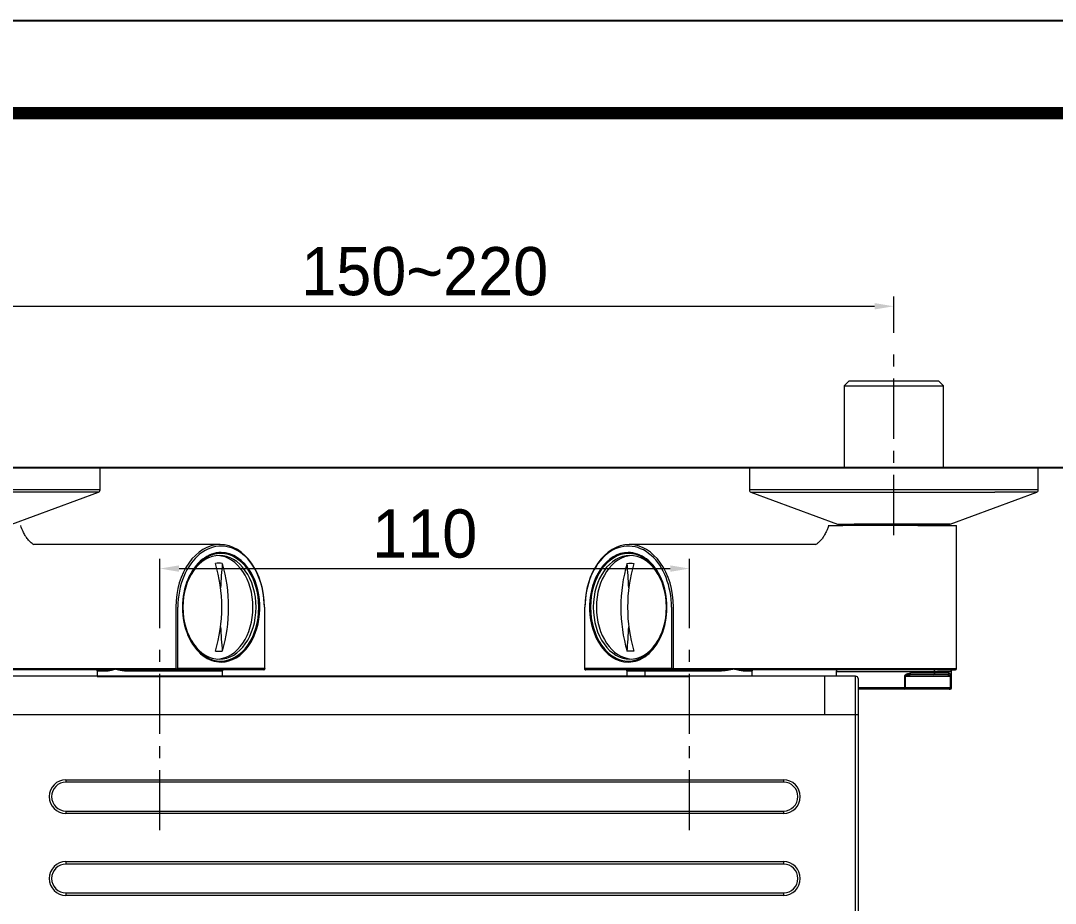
# Model space of a CAD drawing. Extents: x 1151 to 2280, y 0 to 827.
# Drawn here: x 1361.1 to 1576, y 643.6 to 826.8 of the extents above; entities that cross this region are included whole.
import ezdxf

# ---------------------------------------------------------------- set-up
doc = ezdxf.new("R2010")
doc.units = 0
doc.header["$LTSCALE"] = 10
doc.header["$MEASUREMENT"] = 0
doc.header["$PDMODE"] = 3
doc.header["$PDSIZE"] = -10
doc.linetypes.add('CENTER', pattern=[2, 1.25, -0.25, 0.25, -0.25])
doc.layers.get('0').update_dxf_attribs({"linetype": 'CONTINUOUS'})
doc.layers.get('DEFPOINTS').update_dxf_attribs({"linetype": 'CONTINUOUS'})
doc.layers.add('1', color=7, linetype='CONTINUOUS')
doc.layers.add('DEF_LAYER_ASSEM_MEMBER', color=7, linetype='CONTINUOUS')
doc.styles.add('Daelim Dimension', font='H2GTRE.TTF')
doc.dimstyles.new('DEFAULT', dxfattribs={"dimscale": 2, "dimtxt": 2, "dimasz": 2, "dimexe": 0, "dimexo": 2, "dimgap": 1, "dimtad": 1, "dimdec": 1, "dimzin": 9, "dimdsep": 46, "dimtxsty": 'Daelim Dimension', "dimcen": 0.5, "dimclrd": 252, "dimclre": 252, "dimclrt": 3, "dimadec": 1, "dimazin": 0, "dimtfac": 1, "dimtdec": 1, "dimtix": 1, "dimtmove": 0, "dimatfit": 3, "dimfxl": 1, "dimtolj": 1, "dimtzin": 1, "dimlwd": 9, "dimlwe": 9, "dimarcsym": 0})

# ---------------------------------------------------------------- blocks, each defined once
blk = doc.blocks.new('*D4')
at = {"color": 5, "lineweight": 9, "ltscale": 0.5, "transparency": 16777216}
for p, q in [((1390.03, 700.73), (1390.03, 715.07)), ((1500.03, 700.73), (1500.03, 715.07)), ((1394.03, 713.07), (1496.03, 713.07))]:
    blk.add_line(p, q, dxfattribs=at)
at = {"color": 5, "ltscale": 0.5, "transparency": 16777216}
for points in [[(1394.03, 713.73), (1394.03, 712.4), (1390.03, 713.07)], [(1496.03, 713.73), (1496.03, 712.4), (1500.03, 713.07)]]:
    blk.add_solid(points, dxfattribs=at)
at = {"layer": 'DEFPOINTS', "color": 0, "ltscale": 0.5, "transparency": 16777216}
for p in [(1500.03, 713.07), (1390.03, 696.73), (1500.03, 696.73)]:
    blk.add_point(p, dxfattribs=at)
at = {"color": 7, "ltscale": 0.5, "transparency": 16777216, "insert": (1445.03, 720.28), "char_height": 10, "attachment_point": 5, "style": 'Daelim Dimension'}
blk.add_mtext('\\A1;110', dxfattribs=at)
blk = doc.blocks.new('*D5')
at = {"color": 5, "lineweight": 9, "ltscale": 0.5, "transparency": 16777216}
for p, q in [((1347.6, 762.03), (1347.6, 769.52)), ((1542.45, 762.03), (1542.45, 769.52)), ((1351.6, 767.52), (1538.45, 767.52))]:
    blk.add_line(p, q, dxfattribs=at)
at = {"color": 5, "ltscale": 0.5, "transparency": 16777216}
for points in [[(1351.6, 768.18), (1351.6, 766.85), (1347.6, 767.52)], [(1538.45, 768.18), (1538.45, 766.85), (1542.45, 767.52)]]:
    blk.add_solid(points, dxfattribs=at)
at = {"layer": 'DEFPOINTS', "color": 0, "ltscale": 0.5, "transparency": 16777216}
for p in [(1542.45, 767.52), (1347.6, 758.03), (1542.45, 758.03)]:
    blk.add_point(p, dxfattribs=at)
at = {"color": 7, "ltscale": 0.5, "transparency": 16777216, "insert": (1445.03, 774.74), "char_height": 10, "attachment_point": 5, "style": 'Daelim Dimension'}
blk.add_mtext('\\A1;150~220', dxfattribs=at)
blk = doc.blocks.new('*D17')
at = {"color": 5, "lineweight": 9, "ltscale": 0.5, "transparency": 16777216}
for p, q in [((1313.6, 734.03), (1264.92, 734.03)), ((1266.92, 521), (1266.92, 730.03)), ((1441.03, 517), (1264.92, 517))]:
    blk.add_line(p, q, dxfattribs=at)
at = {"color": 5, "ltscale": 0.5, "transparency": 16777216}
for points in [[(1266.26, 730.03), (1267.59, 730.03), (1266.92, 734.03)], [(1266.26, 521), (1267.59, 521), (1266.92, 517)]]:
    blk.add_solid(points, dxfattribs=at)
at = {"layer": 'DEFPOINTS', "color": 0, "ltscale": 0.5, "transparency": 16777216}
for p in [(1266.92, 734.03), (1317.6, 734.03), (1445.03, 517)]:
    blk.add_point(p, dxfattribs=at)
at = {"color": 7, "ltscale": 0.5, "transparency": 16777216, "insert": (1259.81, 625.51), "char_height": 10, "attachment_point": 5, "rotation": 90, "style": 'Daelim Dimension'}
blk.add_mtext('\\A1;217', dxfattribs=at)

msp = doc.modelspace()

# ---------------------------------------------------------------- linework, layer by layer
at = {"ltscale": 0.5}
for p, q in [((1257.48, 734.03), (1980.89, 734.03)), ((1377.03, 690.73), (1403.03, 690.73)), ((1390.03, 690.73), (1500.03, 690.73))]:
    msp.add_line(p, q, dxfattribs=at)
msp.add_lwpolyline([(1151.14, 0), (2279.54, 0), (2279.54, 826.8), (1151.14, 826.8)], close=True, dxfattribs=at)
at = {"color": 5, "linetype": 'ByBlock', "lineweight": 200, "const_width": 2.6}
msp.add_lwpolyline([(1169.29, 35.4), (2261.29, 35.4), (2261.29, 807.6), (1169.29, 807.6)], close=True, dxfattribs=at)
at = {"layer": '1', "color": 7, "linetype": 'Continuous', "lineweight": 18}
for p, q in [((1533.15, 752.03), (1532.15, 751.03)), ((1532.15, 751.03), (1532.15, 734.03)), ((1532.15, 751.03), (1552.75, 751.03)), ((1533.15, 752.03), (1551.75, 752.03)), ((1552.75, 751.03), (1551.75, 752.03)), ((1552.75, 734.03), (1552.75, 751.03)), ((1326.39, 734.03), (1377.6, 734.03)), ((1377.6, 729.38), (1377.6, 734.03)), ((1512.45, 734.03), (1512.45, 729.38)), ((1512.45, 734.03), (1563.67, 734.03)), ((1563.67, 734.03), (1572.45, 734.03)), ((1572.45, 729.38), (1572.45, 734.03)), ((1368.58, 728.91), (1347.6, 728.91)), ((1359.27, 722.28), (1377.27, 728.91)), ((1377.27, 728.91), (1368.58, 728.91)), ((1512.78, 728.91), (1530.78, 722.28)), ((1554.13, 722.28), (1572.13, 728.91)), ((1530.95, 722.25), (1533.27, 722.25)), ((1532.15, 722.25), (1532.15, 722.03)), ((1547.42, 722.03), (1555.45, 722.03)), ((1547.54, 722.25), (1550.58, 722.25)), ((1550.58, 722.25), (1553.95, 722.25)), ((1552.75, 722.03), (1552.75, 722.25)), ((1555.45, 692.23), (1555.45, 722.03)), ((1402.54, 718.03), (1363.86, 718.03)), ((1526.19, 718.03), (1487.51, 718.03)), ((1411.82, 692.23), (1411.82, 705.03)), ((1478.23, 705.03), (1478.23, 692.23)), ((1378.7, 692.03), (1338.55, 692.03)), ((1393.49, 692.03), (1383.26, 692.03)), ((1411.59, 692.03), (1393.49, 692.03)), ((1496.56, 692.03), (1478.46, 692.03)), ((1506.8, 692.03), (1496.56, 692.03)), ((1551.5, 692.03), (1511.36, 692.03)), ((1551.5, 692.03), (1555.25, 692.03)), ((1534.53, 690.73), (1355.53, 690.73)), ((1377.03, 691.83), (1377.03, 690.73)), ((1403.03, 690.73), (1403.03, 691.83)), ((1487.03, 691.83), (1487.03, 690.73)), ((1513.03, 690.73), (1513.03, 691.83)), ((1528.03, 690.73), (1528.03, 682.73)), ((1530.45, 691.73), (1530.45, 690.73)), ((1535.03, 690.23), (1535.03, 682.73)), ((1544.74, 690.73), (1544.9, 690.73)), ((1550.73, 691.03), (1545.81, 691.03)), ((1553.66, 691.03), (1550.73, 691.03)), ((1554.15, 690.73), (1554.23, 690.73)), ((1554.45, 688.33), (1554.45, 691.73)), ((1542.45, 688.03), (1535.03, 688.03)), ((1544.69, 688.03), (1542.45, 688.03)), ((1553.94, 688.03), (1544.69, 688.03)), ((1553.94, 688.03), (1554.15, 688.03)), ((1535.03, 682.73), (1535.03, 580.27)), ((1519.53, 668.73), (1370.53, 668.73)), ((1370.53, 662.73), (1519.53, 662.73)), ((1519.53, 651.73), (1370.53, 651.73)), ((1370.53, 645.73), (1519.53, 645.73))]:
    msp.add_line(p, q, dxfattribs=at)
at = {"layer": '1', "color": 7, "linetype": 'Continuous', "lineweight": 13}
for p, q in [((1377.6, 729.38), (1347.6, 729.38)), ((1542.45, 729.38), (1512.45, 729.38)), ((1512.78, 728.91), (1521.47, 728.91)), ((1521.47, 728.91), (1542.45, 728.91)), ((1563.67, 729.38), (1542.45, 729.38)), ((1542.45, 728.91), (1563.43, 728.91)), ((1572.13, 728.91), (1563.43, 728.91)), ((1572.45, 729.38), (1563.67, 729.38)), ((1530.78, 722.28), (1534.2, 722.28)), ((1542.45, 722.28), (1534.2, 722.28)), ((1542.45, 722.25), (1542.45, 722.28)), ((1550.71, 722.28), (1542.45, 722.28)), ((1554.13, 722.28), (1550.71, 722.28)), ((1393.35, 705.03), (1393.35, 692.23)), ((1393.77, 692.33), (1393.77, 705.03)), ((1394.71, 705.03), (1394.8, 705.03)), ((1411.73, 705.03), (1411.73, 692.33)), ((1411.73, 705.03), (1411.82, 705.03)), ((1478.23, 705.03), (1478.32, 705.03)), ((1478.32, 692.33), (1478.32, 705.03)), ((1495.34, 705.03), (1495.25, 705.03)), ((1496.28, 705.03), (1496.28, 692.33)), ((1496.7, 692.23), (1496.7, 705.03)), ((1380.83, 692.23), (1338.41, 692.23)), ((1393.35, 692.23), (1380.83, 692.23)), ((1390.03, 691.83), (1390.03, 692.03)), ((1411.73, 692.33), (1393.77, 692.33)), ((1496.28, 692.33), (1478.32, 692.33)), ((1509.22, 692.23), (1496.7, 692.23)), ((1500.03, 691.83), (1500.03, 692.03)), ((1551.65, 692.23), (1509.22, 692.23)), ((1555.45, 692.23), (1551.65, 692.23)), ((1377.03, 691.83), (1378.87, 691.83)), ((1383.36, 691.83), (1390.03, 691.83)), ((1390.03, 691.83), (1399.22, 691.83)), ((1399.22, 691.83), (1403.03, 691.83)), ((1487.03, 691.83), (1490.83, 691.83)), ((1490.83, 690.73), (1490.83, 691.83)), ((1490.83, 691.83), (1500.03, 691.83)), ((1500.03, 691.83), (1506.69, 691.83)), ((1511.19, 691.83), (1513.03, 691.83)), ((1530.45, 691.73), (1542.45, 691.73)), ((1534.53, 682.73), (1534.53, 690.73)), ((1542.45, 691.73), (1550.94, 691.73)), ((1544.74, 688.33), (1544.74, 690.73)), ((1544.9, 688.33), (1544.9, 690.73)), ((1544.9, 690.73), (1554.15, 690.73)), ((1550.94, 691.33), (1545.9, 691.33)), ((1550.94, 691.73), (1554.45, 691.73)), ((1550.94, 691.73), (1550.94, 691.33)), ((1553.95, 691.33), (1550.94, 691.33)), ((1554.15, 690.73), (1554.15, 688.33)), ((1554.23, 690.73), (1554.23, 688.33)), ((1542.45, 688.33), (1535.03, 688.33)), ((1544.74, 688.33), (1542.45, 688.33)), ((1542.45, 688.33), (1542.45, 688.03)), ((1544.9, 688.33), (1544.74, 688.33)), ((1554.15, 688.33), (1544.9, 688.33)), ((1554.23, 688.33), (1554.15, 688.33)), ((1554.45, 688.33), (1554.23, 688.33)), ((1534.53, 682.73), (1355.53, 682.73)), ((1535.03, 682.73), (1534.53, 682.73)), ((1534.53, 580.27), (1534.53, 682.73)), ((1370.53, 669.23), (1370.53, 668.73)), ((1370.53, 669.23), (1519.53, 669.23)), ((1519.53, 669.23), (1519.53, 668.73)), ((1370.53, 662.73), (1370.53, 662.23)), ((1519.53, 662.23), (1370.53, 662.23)), ((1519.53, 662.73), (1519.53, 662.23)), ((1370.53, 652.23), (1370.53, 651.73)), ((1370.53, 652.23), (1519.53, 652.23)), ((1519.53, 652.23), (1519.53, 651.73)), ((1370.53, 645.73), (1370.53, 645.23)), ((1519.53, 645.23), (1370.53, 645.23)), ((1519.53, 645.73), (1519.53, 645.23))]:
    msp.add_line(p, q, dxfattribs=at)
at = {"layer": '1', "color": 7, "linetype": 'Continuous', "lineweight": 18}
for centre, radius, start, end in [((1377.1, 729.38), 0.5, 290.208, 0), ((1512.95, 729.38), 0.5, 180, 249.7751), ((1571.95, 729.38), 0.5, 290.2249, 0), ((1530.95, 722.75), 0.5, 249.7751, 270), ((1553.95, 722.75), 0.5, 270, 290.2249), ((1376.83, 691.83), 0.2, 0, 90), ((1403.23, 691.83), 0.2, 90, 180), ((1486.83, 691.83), 0.2, 0, 90), ((1513.23, 691.83), 0.2, 90, 180), ((1530.75, 691.73), 0.3, 90, 180), ((1554.15, 691.73), 0.3, 0, 90), ((1555.25, 692.23), 0.2, 270, 0), ((1534.53, 690.23), 0.5, 0, 90), ((1554.15, 688.33), 0.3, 270, 0), ((1370.53, 665.73), 3, 90, 270), ((1519.53, 665.73), 3, 270, 90), ((1370.53, 648.73), 3, 90, 270), ((1519.53, 648.73), 3, 270, 90)]:
    msp.add_arc(centre, radius, start, end, dxfattribs=at)
at = {"layer": '1', "color": 7, "linetype": 'Continuous', "lineweight": 13}
for centre, start, end in [((1370.53, 665.73), 90, 270), ((1519.53, 665.73), 270, 90), ((1370.53, 648.73), 90, 270), ((1519.53, 648.73), 270, 90)]:
    msp.add_arc(centre, 3.5, start, end, dxfattribs=at)
for centre, major_axis, ratio, start_param, end_param in [((1550.58, 722.75), (0, -0.5), 0.707107, 6.28316, 6.636176), ((1402.75, 705.03), (0, 12.7), 0.707107, 4.712389, 6.796099), ((1487.3, 705.03), (0, -12.7), 0.707107, 2.582635, 4.712389), ((1402.75, 705.03), (0, -11.37), 0.707107, 3.141593, 3.64329), ((1402.75, 705.03), (0, -11.37), 0.707107, 2.263616, 3.141593), ((1487.36, 705.03), (0, 11.16), 0.707107, 0, 1.570796), ((1487.3, 705.03), (0, 11.37), 0.707107, 0, 0.80037), ((1487.3, 705.03), (0, 11.37), 0.707107, 5.794005, 6.283185), ((1487.36, 705.03), (0, 11.16), 0.707107, 1.570796, 3.141593), ((1402.75, 705.03), (0, -11.37), 0.707107, 0, 0.80037), ((1487.3, 705.03), (0, 11.37), 0.707107, 2.263616, 3.141593), ((1402.75, 705.03), (0, -11.37), 0.707107, 5.794005, 6.283185), ((1487.3, 705.03), (0, 11.37), 0.707107, 3.141593, 3.64329), ((1550.73, 691.73), (0, 0.3), 0.707107, 4.712389, 6.283185), ((1551.5, 692.23), (0, 0.2), 0.707107, 3.141593, 4.712389), ((1550.73, 691.33), (0, 0.3), 0.707107, 3.141593, 4.712389), ((1544.69, 688.33), (0, -0.3), 0.707107, 0, 1.570796), ((1544.69, 688.33), (0, 0.3), 0.190848, 3.141593, 4.712389), ((1553.94, 688.33), (0, -0.3), 0.98162, 0, 1.570796), ((1553.94, 688.33), (0, 0.3), 0.707107, 3.141593, 4.712389)]:
    msp.add_ellipse(centre, major_axis=major_axis, ratio=ratio, start_param=start_param, end_param=end_param, dxfattribs=at)
at = {"layer": '1', "color": 7, "linetype": 'Continuous', "lineweight": 18}
for centre, major_axis, start_param, end_param in [((1402.54, 705.03), (0, 13), 4.712389, 7.853977), ((1487.51, 705.03), (0, -13), 1.570799, 4.712389), ((1402.75, 705.03), (0, 12.7), 0.512914, 1.570796), ((1402.69, 705.03), (0, 11.16), 0, 1.570796), ((1402.4, 705.03), (0, -10.75), 3.141593, 4.712389), ((1401.76, 705.03), (0, 10.75), 4.712389, 6.241289), ((1402.4, 705.03), (0, -10.75), 1.570796, 3.141593), ((1402.69, 705.03), (0, 11.16), 4.712389, 6.283185), ((1487.65, 705.03), (0, 10.75), 0, 1.570796), ((1488.29, 705.03), (0, -10.75), 3.183489, 4.712389), ((1487.36, 705.03), (0, 11.16), 4.712389, 6.283185), ((1487.65, 705.03), (0, 10.75), 4.712389, 6.283185), ((1487.3, 705.03), (0, -12.7), 1.570796, 2.582635), ((1402.75, 705.03), (0, -11.37), 3.64329, 4.712389), ((1386.28, 705.03), (0, -23.48), 1.570796, 1.968909), ((1448.15, 705.03), (0, -64.5), 4.570796, 4.649398), ((1387.7, 705.03), (0, 23.48), 4.712389, 5.110504), ((1502.36, 705.03), (0, -23.48), 4.314274, 4.712389), ((1441.9, 705.03), (0, 64.5), 4.77538, 4.853982), ((1503.77, 705.03), (0, 23.48), 1.172684, 1.570796), ((1487.3, 705.03), (0, 11.37), 4.712389, 5.794005), ((1402.75, 705.03), (0, -11.37), 0.80037, 2.263616), ((1487.3, 705.03), (0, 11.37), 0.80037, 2.263616), ((1402.75, 705.03), (0, -11.37), 4.712389, 5.794005), ((1402.4, 705.03), (0, -10.75), 4.712389, 6.283185), ((1402.69, 705.03), (0, 11.16), 1.570796, 3.141593), ((1386.28, 705.03), (0, -23.48), 1.172684, 1.570796), ((1401.76, 705.03), (0, 10.75), 3.183489, 4.712389), ((1402.4, 705.03), (0, -10.75), 0, 1.570796), ((1402.69, 705.03), (0, 11.16), 3.141593, 4.712389), ((1387.7, 705.03), (0, 23.48), 4.314274, 4.712389), ((1487.65, 705.03), (0, 10.75), 1.570796, 3.141593), ((1488.29, 705.03), (0, -10.75), 4.712389, 6.241289), ((1502.36, 705.03), (0, -23.48), 4.712389, 5.110504), ((1503.77, 705.03), (0, 23.48), 1.570796, 1.968909), ((1487.36, 705.03), (0, 11.16), 3.141593, 4.712389), ((1487.65, 705.03), (0, 10.75), 3.141593, 4.712389), ((1487.3, 705.03), (0, 11.37), 3.64329, 4.712389), ((1448.15, 705.03), (0, -64.5), 4.77538, 4.853982), ((1441.9, 705.03), (0, 64.5), 4.570796, 4.649398), ((1393.49, 692.23), (0, 0.2), 1.570797, 3.141592), ((1411.59, 692.23), (0, 0.2), 3.141593, 3.512719), ((1478.46, 692.23), (0, -0.2), 5.919445, 6.283185), ((1496.56, 692.23), (0, -0.2), 0, 1.570796)]:
    msp.add_ellipse(centre, major_axis=major_axis, ratio=0.707107, start_param=start_param, end_param=end_param, dxfattribs=at)
for points, knots in [([(1363.94, 718.01), (1363.85, 718.05), (1363.63, 718.17), (1363.3, 718.41), (1363.03, 718.66), (1362.83, 718.86), (1362.6, 719.14), (1362.34, 719.49), (1362.01, 719.99), (1361.57, 720.84), (1361.24, 721.56), (1361.13, 722.01), (1361.12, 722.04)], [0, 0, 0, 0, 0.076416, 0.193779, 0.300928, 0.380287, 0.464788, 0.555418, 0.659051, 0.801859, 0.989262, 1, 1, 1, 1]), ([(1528.92, 722.05), (1528.84, 721.79), (1528.68, 721.32), (1528.41, 720.71), (1528.18, 720.26), (1527.91, 719.77), (1527.5, 719.17), (1526.97, 718.58), (1526.47, 718.19), (1526.22, 718.05), (1526.14, 718)], [0, 0, 0, 0, 0.111941, 0.214379, 0.286068, 0.374559, 0.543001, 0.774105, 0.9246, 1, 1, 1, 1]), ([(1528.93, 722.03), (1528.93, 722.03), (1528.93, 722.03), (1528.95, 722.03), (1528.98, 722.03), (1529.05, 722.03), (1529.1, 722.03), (1529.22, 722.03), (1529.29, 722.03), (1529.4, 722.03), (1529.43, 722.03), (1529.47, 722.03), (1529.55, 722.03), (1529.63, 722.03), (1529.8, 722.03), (1529.93, 722.03), (1530.23, 722.03), (1530.39, 722.03), (1530.59, 722.03), (1530.61, 722.03), (1530.66, 722.03), (1530.68, 722.03), (1530.75, 722.03), (1530.9, 722.03), (1531.05, 722.03), (1531.26, 722.03), (1531.38, 722.03), (1531.6, 722.03), (1531.72, 722.03), (1531.85, 722.03)], [0, 0, 0, 0, 0.040309, 0.040309, 0.16027, 0.16027, 0.280231, 0.280231, 0.400193, 0.400193, 0.430183, 0.430183, 0.460174, 0.520154, 0.520154, 0.640116, 0.640116, 0.760077, 0.760077, 0.775072, 0.775072, 0.790068, 0.790068, 0.820058, 0.880039, 0.880039, 0.940019, 0.940019, 1, 1, 1, 1]), ([(1547.42, 722.03), (1547.1, 722.03), (1546.78, 722.03), (1546.13, 722.03), (1545.81, 722.03), (1545.15, 722.03), (1544.82, 722.03), (1544.16, 722.03), (1543.83, 722.03), (1543.15, 722.03), (1542.82, 722.03), (1542.14, 722.03), (1541.79, 722.03), (1541.36, 722.03), (1541.28, 722.03), (1541.11, 722.03), (1540.85, 722.03), (1540.59, 722.03), (1540.07, 722.03), (1539.73, 722.03), (1539.04, 722.03), (1538.7, 722.03), (1538.02, 722.03), (1537.68, 722.03), (1537.17, 722.03), (1537.01, 722.03), (1536.75, 722.03), (1536.67, 722.03), (1536.54, 722.03), (1536.5, 722.03), (1536.42, 722.03), (1536.04, 722.03), (1535.67, 722.03), (1535.02, 722.03), (1534.7, 722.03), (1534.08, 722.03), (1533.78, 722.03), (1533.44, 722.03), (1533.41, 722.03), (1533.33, 722.03), (1533.22, 722.03), (1532.97, 722.03), (1532.76, 722.03), (1532.49, 722.03), (1532.36, 722.03), (1532.1, 722.03), (1531.97, 722.03), (1531.85, 722.03)], [0, 0, 0, 0, 0.0625, 0.0625, 0.125, 0.125, 0.1875, 0.1875, 0.25, 0.25, 0.3125, 0.3125, 0.375, 0.375, 0.390625, 0.390625, 0.40625, 0.4375, 0.4375, 0.5, 0.5, 0.5625, 0.5625, 0.625, 0.625, 0.65625, 0.65625, 0.671875, 0.671875, 0.679687, 0.679687, 0.6875, 0.75, 0.75, 0.8125, 0.8125, 0.875, 0.875, 0.882812, 0.882812, 0.890625, 0.90625, 0.9375, 0.9375, 0.96875, 0.96875, 1, 1, 1, 1]), ([(1378.7, 692.03), (1378.73, 692.03), (1378.82, 692.03), (1378.96, 692.04), (1379.12, 692.04), (1379.29, 692.06), (1379.47, 692.07), (1379.65, 692.09), (1379.84, 692.11), (1380.03, 692.13), (1380.21, 692.15), (1380.38, 692.18), (1380.55, 692.2), (1380.7, 692.21), (1380.79, 692.23), (1380.83, 692.23)], [0, 0, 0, 0, 0.057041, 0.128793, 0.207383, 0.291474, 0.378363, 0.466389, 0.554197, 0.640426, 0.723707, 0.80267, 0.875947, 0.942176, 1, 1, 1, 1]), ([(1378.87, 691.83), (1378.87, 691.83), (1378.88, 691.83), (1378.9, 691.83), (1378.92, 691.83), (1378.94, 691.83), (1378.97, 691.83), (1379, 691.84), (1379.04, 691.84), (1379.08, 691.84), (1379.12, 691.85), (1379.17, 691.85), (1379.23, 691.86), (1379.29, 691.87), (1379.35, 691.88), (1379.42, 691.89), (1379.5, 691.91), (1379.58, 691.92), (1379.66, 691.94), (1379.75, 691.96), (1379.84, 691.98), (1379.91, 692), (1379.97, 692.01), (1380.03, 692.03), (1380.1, 692.04), (1380.17, 692.06), (1380.24, 692.08), (1380.32, 692.1), (1380.39, 692.12), (1380.47, 692.14), (1380.55, 692.16), (1380.62, 692.18), (1380.69, 692.19), (1380.74, 692.21), (1380.79, 692.22), (1380.82, 692.23), (1380.83, 692.23)], [0, 0, 0, 0, 0.007215, 0.01677, 0.028665, 0.042898, 0.05947, 0.078378, 0.099622, 0.123201, 0.149114, 0.17736, 0.207938, 0.240847, 0.276087, 0.313657, 0.353558, 0.395789, 0.440352, 0.487245, 0.536468, 0.565793, 0.596113, 0.627429, 0.659741, 0.693049, 0.727353, 0.762653, 0.79895, 0.838402, 0.874277, 0.906574, 0.935295, 0.960439, 0.982007, 1, 1, 1, 1]), ([(1380.83, 692.23), (1380.97, 692.21), (1381.24, 692.18), (1381.62, 692.14), (1381.98, 692.1), (1382.3, 692.07), (1382.59, 692.05), (1382.86, 692.04), (1383.08, 692.03), (1383.21, 692.03), (1383.26, 692.03)], [0, 0, 0, 0, 0.182403, 0.344791, 0.490021, 0.62082, 0.73938, 0.847394, 0.945482, 1, 1, 1, 1]), ([(1393.35, 692.23), (1393.35, 692.23), (1393.36, 692.23), (1393.36, 692.23), (1393.37, 692.23), (1393.38, 692.23), (1393.38, 692.23), (1393.39, 692.23), (1393.4, 692.23), (1393.41, 692.24), (1393.41, 692.24), (1393.42, 692.24), (1393.43, 692.24), (1393.44, 692.24), (1393.45, 692.24), (1393.46, 692.24), (1393.47, 692.24), (1393.47, 692.25), (1393.48, 692.25), (1393.49, 692.25), (1393.5, 692.25), (1393.51, 692.25), (1393.52, 692.25), (1393.53, 692.26), (1393.54, 692.26), (1393.55, 692.26), (1393.56, 692.26), (1393.57, 692.27), (1393.58, 692.27), (1393.59, 692.27), (1393.61, 692.27), (1393.62, 692.28), (1393.63, 692.28), (1393.64, 692.28), (1393.65, 692.28), (1393.66, 692.29), (1393.67, 692.29), (1393.68, 692.29), (1393.69, 692.3), (1393.7, 692.3), (1393.71, 692.3), (1393.72, 692.31), (1393.73, 692.31), (1393.74, 692.31), (1393.75, 692.32), (1393.76, 692.32), (1393.77, 692.33), (1393.77, 692.33), (1393.77, 692.33)], [0, 0, 0, 0, 0.017793, 0.035743, 0.053852, 0.072121, 0.090553, 0.109147, 0.127907, 0.146833, 0.165927, 0.185189, 0.204622, 0.224226, 0.244003, 0.263954, 0.28408, 0.304382, 0.324862, 0.34552, 0.366358, 0.387376, 0.408575, 0.429957, 0.451522, 0.473272, 0.495207, 0.517328, 0.539635, 0.562131, 0.584815, 0.607689, 0.630753, 0.654007, 0.677454, 0.701093, 0.724924, 0.74895, 0.77317, 0.797585, 0.822195, 0.847002, 0.872006, 0.897208, 0.922607, 0.948205, 0.974003, 1, 1, 1, 1]), ([(1393.49, 692.03), (1393.49, 692.03), (1393.5, 692.03), (1393.5, 692.03), (1393.51, 692.03), (1393.51, 692.03), (1393.52, 692.03), (1393.52, 692.03), (1393.53, 692.04), (1393.54, 692.04), (1393.54, 692.04), (1393.55, 692.04), (1393.55, 692.04), (1393.56, 692.04), (1393.56, 692.05), (1393.57, 692.05), (1393.57, 692.05), (1393.58, 692.05), (1393.58, 692.05), (1393.58, 692.06), (1393.59, 692.06), (1393.59, 692.06), (1393.6, 692.06), (1393.6, 692.07), (1393.61, 692.07), (1393.61, 692.07), (1393.61, 692.07), (1393.62, 692.08), (1393.62, 692.08), (1393.62, 692.08), (1393.63, 692.09), (1393.63, 692.09), (1393.64, 692.09), (1393.64, 692.09), (1393.64, 692.1), (1393.64, 692.1), (1393.65, 692.1), (1393.65, 692.1), (1393.65, 692.11), (1393.66, 692.11), (1393.66, 692.11), (1393.66, 692.12), (1393.67, 692.13), (1393.68, 692.14), (1393.69, 692.15), (1393.7, 692.17), (1393.71, 692.18), (1393.72, 692.2), (1393.73, 692.21), (1393.74, 692.23), (1393.75, 692.25), (1393.75, 692.26), (1393.76, 692.28), (1393.76, 692.3), (1393.77, 692.31), (1393.77, 692.33), (1393.77, 692.33)], [0, 0, 0, 0, 0.01611, 0.031983, 0.047625, 0.063041, 0.078235, 0.093212, 0.107975, 0.122527, 0.13687, 0.151007, 0.16494, 0.178671, 0.1922, 0.205529, 0.218659, 0.231591, 0.244325, 0.256862, 0.269203, 0.281348, 0.293298, 0.305053, 0.316613, 0.327979, 0.339151, 0.350128, 0.360911, 0.371501, 0.381895, 0.392095, 0.402099, 0.411907, 0.421518, 0.430931, 0.440146, 0.449163, 0.457981, 0.466599, 0.475017, 0.483235, 0.519402, 0.555768, 0.592321, 0.629041, 0.665904, 0.702894, 0.739987, 0.777156, 0.814369, 0.85159, 0.888788, 0.925935, 0.96301, 1, 1, 1, 1]), ([(1411.59, 692.03), (1411.6, 692.03), (1411.6, 692.03), (1411.61, 692.03), (1411.61, 692.03), (1411.62, 692.03), (1411.62, 692.03), (1411.63, 692.04), (1411.63, 692.04), (1411.64, 692.04), (1411.65, 692.04), (1411.65, 692.04), (1411.66, 692.05), (1411.66, 692.05), (1411.67, 692.05), (1411.67, 692.06), (1411.68, 692.06), (1411.68, 692.07), (1411.69, 692.07), (1411.69, 692.08), (1411.7, 692.08), (1411.7, 692.09), (1411.71, 692.09), (1411.71, 692.1), (1411.71, 692.11), (1411.72, 692.11), (1411.72, 692.12), (1411.72, 692.13), (1411.73, 692.13), (1411.73, 692.14), (1411.73, 692.15), (1411.74, 692.16), (1411.74, 692.17), (1411.74, 692.18), (1411.74, 692.19), (1411.74, 692.2), (1411.74, 692.21), (1411.75, 692.22), (1411.75, 692.23), (1411.75, 692.24), (1411.75, 692.25), (1411.75, 692.26), (1411.74, 692.27), (1411.74, 692.28), (1411.74, 692.3), (1411.74, 692.31), (1411.74, 692.32), (1411.74, 692.33), (1411.73, 692.33)], [0, 0, 0, 0, 0.017793, 0.035743, 0.053852, 0.072121, 0.090553, 0.109147, 0.127907, 0.146833, 0.165927, 0.185189, 0.204622, 0.224226, 0.244003, 0.263954, 0.28408, 0.304382, 0.324862, 0.34552, 0.366358, 0.387376, 0.408575, 0.429957, 0.451522, 0.473272, 0.495207, 0.517328, 0.539635, 0.562131, 0.584815, 0.607689, 0.630753, 0.654008, 0.677454, 0.701093, 0.724924, 0.74895, 0.77317, 0.797585, 0.822195, 0.847002, 0.872006, 0.897208, 0.922607, 0.948205, 0.974003, 1, 1, 1, 1]), ([(1411.66, 692.05), (1411.67, 692.05), (1411.69, 692.06), (1411.74, 692.09), (1411.79, 692.14), (1411.82, 692.2), (1411.82, 692.24), (1411.82, 692.26)], [0, 0, 0, 0, 0.086932, 0.244271, 0.539919, 0.792952, 1, 1, 1, 1]), ([(1411.73, 692.33), (1411.74, 692.33), (1411.74, 692.33), (1411.75, 692.32), (1411.75, 692.32), (1411.76, 692.32), (1411.76, 692.32), (1411.77, 692.31), (1411.77, 692.31), (1411.78, 692.31), (1411.78, 692.31), (1411.79, 692.3), (1411.79, 692.3), (1411.79, 692.3), (1411.8, 692.3), (1411.8, 692.29), (1411.8, 692.29), (1411.81, 692.29), (1411.81, 692.29), (1411.81, 692.28), (1411.81, 692.28), (1411.81, 692.28), (1411.82, 692.28), (1411.82, 692.28), (1411.82, 692.27), (1411.82, 692.27), (1411.82, 692.27), (1411.82, 692.27), (1411.82, 692.27), (1411.82, 692.26), (1411.82, 692.26), (1411.82, 692.26), (1411.82, 692.26), (1411.82, 692.26)], [0, 0, 0, 0, 0.038185, 0.075973, 0.113364, 0.150359, 0.186957, 0.223158, 0.258963, 0.294372, 0.329385, 0.364003, 0.398225, 0.432051, 0.465483, 0.49852, 0.531162, 0.563409, 0.595263, 0.626723, 0.657789, 0.688462, 0.718742, 0.748629, 0.778124, 0.807227, 0.835938, 0.864258, 0.892187, 0.919725, 0.946873, 0.973631, 1, 1, 1, 1]), ([(1411.82, 692.26), (1411.82, 692.26), (1411.82, 692.26), (1411.82, 692.26), (1411.82, 692.25), (1411.82, 692.25), (1411.82, 692.25), (1411.82, 692.25), (1411.82, 692.25), (1411.82, 692.25), (1411.81, 692.24), (1411.81, 692.24), (1411.81, 692.24), (1411.81, 692.24), (1411.8, 692.24), (1411.8, 692.24), (1411.8, 692.24), (1411.79, 692.24), (1411.79, 692.24), (1411.79, 692.24), (1411.78, 692.23), (1411.78, 692.23), (1411.77, 692.23), (1411.77, 692.23), (1411.77, 692.23), (1411.76, 692.23), (1411.76, 692.23), (1411.75, 692.23), (1411.75, 692.23), (1411.74, 692.23), (1411.74, 692.23), (1411.73, 692.23)], [0, 0, 0, 0, 0.035806, 0.071499, 0.107081, 0.142555, 0.177921, 0.213181, 0.248339, 0.283396, 0.318354, 0.353214, 0.38798, 0.422653, 0.457235, 0.491729, 0.526136, 0.560459, 0.5947, 0.628861, 0.662944, 0.696952, 0.730887, 0.76475, 0.798545, 0.832274, 0.865938, 0.89954, 0.933083, 0.966569, 1, 1, 1, 1]), ([(1478.32, 692.33), (1478.29, 692.32), (1478.27, 692.3), (1478.24, 692.28), (1478.23, 692.27), (1478.23, 692.26)], [0, 0, 0, 0, 0.5, 0.5, 1, 1, 1, 1]), ([(1478.23, 692.26), (1478.23, 692.24), (1478.24, 692.2), (1478.26, 692.14), (1478.31, 692.09), (1478.36, 692.06), (1478.38, 692.05), (1478.39, 692.05)], [0, 0, 0, 0, 0.204489, 0.454231, 0.746105, 0.901628, 1, 1, 1, 1]), ([(1478.32, 692.33), (1478.32, 692.33), (1478.32, 692.32), (1478.31, 692.31), (1478.31, 692.31), (1478.31, 692.3), (1478.31, 692.29), (1478.31, 692.28), (1478.31, 692.27), (1478.31, 692.27), (1478.31, 692.26), (1478.31, 692.25), (1478.31, 692.24), (1478.31, 692.24), (1478.31, 692.23), (1478.31, 692.22), (1478.31, 692.21), (1478.31, 692.21), (1478.31, 692.2), (1478.31, 692.19), (1478.31, 692.19), (1478.31, 692.18), (1478.31, 692.17), (1478.32, 692.17), (1478.32, 692.16), (1478.32, 692.15), (1478.32, 692.15), (1478.32, 692.14), (1478.32, 692.14), (1478.33, 692.13), (1478.33, 692.13), (1478.33, 692.12), (1478.33, 692.12), (1478.34, 692.11), (1478.34, 692.11), (1478.34, 692.1), (1478.35, 692.1), (1478.35, 692.09), (1478.35, 692.09), (1478.35, 692.08), (1478.36, 692.08), (1478.36, 692.08), (1478.36, 692.07), (1478.37, 692.07), (1478.37, 692.07), (1478.37, 692.06), (1478.38, 692.06), (1478.38, 692.06), (1478.38, 692.05), (1478.39, 692.05), (1478.39, 692.05), (1478.4, 692.05), (1478.4, 692.05), (1478.4, 692.04), (1478.41, 692.04), (1478.41, 692.04), (1478.42, 692.04), (1478.42, 692.04), (1478.42, 692.04), (1478.43, 692.03), (1478.43, 692.03), (1478.44, 692.03), (1478.44, 692.03), (1478.44, 692.03), (1478.45, 692.03), (1478.45, 692.03), (1478.46, 692.03), (1478.46, 692.03), (1478.46, 692.03)], [0, 0, 0, 0, 0.018135, 0.036174, 0.054116, 0.071961, 0.08971, 0.107362, 0.124919, 0.14238, 0.159745, 0.177015, 0.19419, 0.211269, 0.228254, 0.245145, 0.261941, 0.278643, 0.295251, 0.311765, 0.328186, 0.344514, 0.360749, 0.376891, 0.39294, 0.408898, 0.424763, 0.440537, 0.456219, 0.471811, 0.487311, 0.502721, 0.51804, 0.53327, 0.54841, 0.56346, 0.578421, 0.593294, 0.608078, 0.622774, 0.637382, 0.651903, 0.666336, 0.680683, 0.694943, 0.709117, 0.723206, 0.737209, 0.751127, 0.764961, 0.778711, 0.792376, 0.805959, 0.819458, 0.832876, 0.846211, 0.859464, 0.872636, 0.885728, 0.898739, 0.911671, 0.924523, 0.937296, 0.949992, 0.962609, 0.975149, 0.987613, 1, 1, 1, 1]), ([(1496.56, 692.03), (1496.56, 692.03), (1496.56, 692.03), (1496.55, 692.03), (1496.54, 692.03), (1496.54, 692.03), (1496.53, 692.03), (1496.52, 692.04), (1496.52, 692.04), (1496.51, 692.04), (1496.5, 692.04), (1496.5, 692.04), (1496.49, 692.05), (1496.48, 692.05), (1496.47, 692.05), (1496.47, 692.06), (1496.46, 692.06), (1496.45, 692.07), (1496.44, 692.07), (1496.44, 692.08), (1496.43, 692.08), (1496.42, 692.09), (1496.42, 692.09), (1496.41, 692.1), (1496.4, 692.11), (1496.4, 692.11), (1496.39, 692.12), (1496.38, 692.13), (1496.37, 692.13), (1496.37, 692.14), (1496.36, 692.15), (1496.36, 692.16), (1496.35, 692.17), (1496.34, 692.18), (1496.34, 692.19), (1496.33, 692.2), (1496.33, 692.21), (1496.32, 692.22), (1496.32, 692.23), (1496.31, 692.24), (1496.31, 692.25), (1496.3, 692.26), (1496.3, 692.27), (1496.29, 692.28), (1496.29, 692.3), (1496.29, 692.31), (1496.28, 692.32), (1496.28, 692.33), (1496.28, 692.33)], [0, 0, 0, 0, 0.017793, 0.035743, 0.053852, 0.072121, 0.090553, 0.109147, 0.127907, 0.146833, 0.165927, 0.185189, 0.204622, 0.224226, 0.244003, 0.263954, 0.28408, 0.304382, 0.324862, 0.34552, 0.366358, 0.387376, 0.408575, 0.429957, 0.451522, 0.473272, 0.495207, 0.517328, 0.539635, 0.562131, 0.584815, 0.607689, 0.630753, 0.654007, 0.677454, 0.701093, 0.724924, 0.74895, 0.77317, 0.797585, 0.822195, 0.847002, 0.872006, 0.897208, 0.922607, 0.948205, 0.974003, 1, 1, 1, 1]), ([(1496.7, 692.23), (1496.7, 692.23), (1496.7, 692.23), (1496.69, 692.23), (1496.69, 692.23), (1496.68, 692.23), (1496.67, 692.23), (1496.67, 692.23), (1496.66, 692.23), (1496.66, 692.23), (1496.65, 692.23), (1496.65, 692.24), (1496.64, 692.24), (1496.63, 692.24), (1496.63, 692.24), (1496.62, 692.24), (1496.62, 692.24), (1496.61, 692.24), (1496.61, 692.24), (1496.6, 692.24), (1496.59, 692.24), (1496.59, 692.24), (1496.58, 692.24), (1496.58, 692.25), (1496.57, 692.25), (1496.57, 692.25), (1496.56, 692.25), (1496.56, 692.25), (1496.55, 692.25), (1496.55, 692.25), (1496.54, 692.25), (1496.54, 692.25), (1496.53, 692.25), (1496.53, 692.26), (1496.52, 692.26), (1496.52, 692.26), (1496.52, 692.26), (1496.51, 692.26), (1496.51, 692.26), (1496.5, 692.26), (1496.5, 692.26), (1496.49, 692.26), (1496.48, 692.27), (1496.46, 692.27), (1496.44, 692.27), (1496.43, 692.28), (1496.41, 692.28), (1496.39, 692.29), (1496.38, 692.29), (1496.36, 692.3), (1496.35, 692.3), (1496.33, 692.31), (1496.32, 692.31), (1496.3, 692.32), (1496.29, 692.33), (1496.28, 692.33), (1496.28, 692.33)], [0, 0, 0, 0, 0.01611, 0.031983, 0.047625, 0.063041, 0.078235, 0.093212, 0.107975, 0.122527, 0.13687, 0.151007, 0.16494, 0.178671, 0.1922, 0.205529, 0.218659, 0.231591, 0.244325, 0.256862, 0.269203, 0.281348, 0.293298, 0.305053, 0.316613, 0.327979, 0.339151, 0.350128, 0.360911, 0.371501, 0.381895, 0.392095, 0.402099, 0.411907, 0.421518, 0.430931, 0.440146, 0.449163, 0.457981, 0.466599, 0.475017, 0.483235, 0.519402, 0.555768, 0.592321, 0.629041, 0.665904, 0.702894, 0.739987, 0.777156, 0.814369, 0.85159, 0.888788, 0.925935, 0.96301, 1, 1, 1, 1]), ([(1509.22, 692.23), (1509.21, 692.23), (1509.18, 692.22), (1509.14, 692.21), (1509.1, 692.2), (1509.06, 692.19), (1509.03, 692.18), (1508.99, 692.17), (1508.95, 692.16), (1508.91, 692.16), (1508.84, 692.14), (1508.75, 692.12), (1508.64, 692.09), (1508.49, 692.06), (1508.3, 692.02), (1508.08, 691.98), (1507.89, 691.94), (1507.71, 691.92), (1507.56, 691.89), (1507.41, 691.88), (1507.29, 691.86), (1507.19, 691.85), (1507.12, 691.85), (1507.06, 691.84), (1506.99, 691.84), (1506.93, 691.84), (1506.87, 691.83), (1506.81, 691.83), (1506.75, 691.83), (1506.71, 691.83), (1506.69, 691.83)], [0, 0, 0, 0, 0.016991, 0.033982, 0.050973, 0.067966, 0.084959, 0.101953, 0.118947, 0.135942, 0.152938, 0.202164, 0.25027, 0.297256, 0.39138, 0.479086, 0.560385, 0.621568, 0.680805, 0.738104, 0.793477, 0.81912, 0.844085, 0.868373, 0.891987, 0.914927, 0.937197, 0.958797, 0.979731, 1, 1, 1, 1]), ([(1506.8, 692.03), (1506.84, 692.03), (1506.97, 692.03), (1507.19, 692.04), (1507.46, 692.05), (1507.76, 692.07), (1508.08, 692.1), (1508.43, 692.14), (1508.81, 692.18), (1509.08, 692.21), (1509.22, 692.23)], [0, 0, 0, 0, 0.054518, 0.152606, 0.26062, 0.37918, 0.509979, 0.655209, 0.817597, 1, 1, 1, 1]), ([(1509.22, 692.23), (1509.26, 692.23), (1509.36, 692.21), (1509.51, 692.2), (1509.67, 692.18), (1509.84, 692.15), (1510.03, 692.13), (1510.21, 692.11), (1510.4, 692.09), (1510.58, 692.07), (1510.77, 692.06), (1510.94, 692.04), (1511.1, 692.04), (1511.24, 692.03), (1511.32, 692.03), (1511.36, 692.03)], [0, 0, 0, 0, 0.057824, 0.124053, 0.19733, 0.276293, 0.359574, 0.445803, 0.533611, 0.621637, 0.708526, 0.792617, 0.871207, 0.942959, 1, 1, 1, 1]), ([(1511.19, 691.83), (1511.18, 691.83), (1511.16, 691.83), (1511.14, 691.83), (1511.11, 691.83), (1511.09, 691.84), (1511.06, 691.84), (1511.04, 691.84), (1511.01, 691.84), (1510.99, 691.84), (1510.96, 691.85), (1510.94, 691.85), (1510.91, 691.85), (1510.88, 691.86), (1510.86, 691.86), (1510.83, 691.86), (1510.81, 691.87), (1510.78, 691.87), (1510.75, 691.87), (1510.73, 691.88), (1510.7, 691.88), (1510.67, 691.89), (1510.65, 691.89), (1510.62, 691.9), (1510.59, 691.9), (1510.56, 691.91), (1510.54, 691.91), (1510.51, 691.92), (1510.48, 691.92), (1510.45, 691.93), (1510.39, 691.94), (1510.29, 691.96), (1510.14, 692), (1509.96, 692.04), (1509.8, 692.08), (1509.68, 692.11), (1509.6, 692.13), (1509.52, 692.15), (1509.45, 692.17), (1509.39, 692.19), (1509.33, 692.2), (1509.27, 692.22), (1509.24, 692.23), (1509.22, 692.23)], [0, 0, 0, 0, 0.014704, 0.029396, 0.044078, 0.05875, 0.07341, 0.088061, 0.102702, 0.117333, 0.131954, 0.146566, 0.161169, 0.175762, 0.190347, 0.204923, 0.219491, 0.234051, 0.248603, 0.263146, 0.277683, 0.292212, 0.306733, 0.321248, 0.335756, 0.350257, 0.364752, 0.379241, 0.393724, 0.408201, 0.422672, 0.487042, 0.563455, 0.651916, 0.752429, 0.791594, 0.82841, 0.862877, 0.894996, 0.924768, 0.952192, 0.977269, 1, 1, 1, 1]), ([(1544.74, 690.73), (1544.74, 690.73), (1544.74, 690.74), (1544.75, 690.75), (1544.75, 690.77), (1544.75, 690.78), (1544.75, 690.79), (1544.75, 690.8), (1544.76, 690.81), (1544.76, 690.82), (1544.76, 690.83), (1544.76, 690.84), (1544.77, 690.85), (1544.77, 690.86), (1544.78, 690.87), (1544.78, 690.88), (1544.79, 690.91), (1544.81, 690.94), (1544.85, 690.99), (1544.89, 691.03), (1544.94, 691.08), (1545, 691.12), (1545.07, 691.16), (1545.14, 691.19), (1545.22, 691.22), (1545.31, 691.25), (1545.4, 691.28), (1545.48, 691.29), (1545.54, 691.3), (1545.58, 691.31), (1545.62, 691.32), (1545.67, 691.32), (1545.71, 691.32), (1545.76, 691.33), (1545.81, 691.33), (1545.85, 691.33), (1545.88, 691.33), (1545.9, 691.33)], [0, 0, 0, 0, 0.008099, 0.016122, 0.024074, 0.031959, 0.039782, 0.047548, 0.055263, 0.062931, 0.070558, 0.078149, 0.085709, 0.093245, 0.100761, 0.108264, 0.115759, 0.15416, 0.194614, 0.23774, 0.285699, 0.335844, 0.38856, 0.444178, 0.505978, 0.570562, 0.638174, 0.709027, 0.740102, 0.771461, 0.803116, 0.835081, 0.867369, 0.899993, 0.932965, 0.966297, 1, 1, 1, 1]), ([(1544.9, 690.73), (1544.9, 690.76), (1544.92, 690.82), (1545.01, 690.89), (1545.11, 690.93), (1545.2, 690.96), (1545.26, 690.98), (1545.33, 690.99), (1545.42, 691.01), (1545.53, 691.02), (1545.67, 691.03), (1545.77, 691.03), (1545.81, 691.03)], [0, 0, 0, 0, 0.125, 0.25, 0.375, 0.4375, 0.5, 0.5625, 0.625, 0.75, 0.875, 1, 1, 1, 1]), ([(1553.66, 691.03), (1553.69, 691.03), (1553.74, 691.03), (1553.82, 691.02), (1553.88, 691.01), (1553.93, 690.99), (1553.96, 690.98), (1554, 690.96), (1554.04, 690.93), (1554.09, 690.89), (1554.14, 690.82), (1554.15, 690.76), (1554.15, 690.73)], [0, 0, 0, 0, 0.125, 0.25, 0.375, 0.4375, 0.5, 0.5625, 0.625, 0.75, 0.875, 1, 1, 1, 1]), ([(1553.95, 691.33), (1553.95, 691.33), (1553.96, 691.33), (1553.96, 691.33), (1553.97, 691.33), (1553.98, 691.33), (1553.98, 691.33), (1553.99, 691.33), (1554, 691.33), (1554, 691.32), (1554.01, 691.32), (1554.02, 691.32), (1554.02, 691.32), (1554.03, 691.31), (1554.04, 691.31), (1554.04, 691.31), (1554.05, 691.3), (1554.05, 691.3), (1554.07, 691.29), (1554.09, 691.28), (1554.11, 691.25), (1554.13, 691.23), (1554.15, 691.19), (1554.18, 691.13), (1554.2, 691.07), (1554.21, 691.01), (1554.21, 690.98), (1554.22, 690.94), (1554.22, 690.91), (1554.23, 690.88), (1554.23, 690.86), (1554.23, 690.84), (1554.23, 690.82), (1554.23, 690.8), (1554.23, 690.78), (1554.23, 690.75), (1554.23, 690.74), (1554.23, 690.73)], [0, 0, 0, 0, 0.017665, 0.035237, 0.05272, 0.070113, 0.08742, 0.104642, 0.121779, 0.138835, 0.155811, 0.172709, 0.18953, 0.206277, 0.222951, 0.239553, 0.256087, 0.272554, 0.288956, 0.359803, 0.427333, 0.491761, 0.55333, 0.654467, 0.746951, 0.781988, 0.815159, 0.846735, 0.877031, 0.891932, 0.906883, 0.921928, 0.937109, 0.952467, 0.968043, 0.983875, 1, 1, 1, 1])]:
    msp.add_open_spline(points, degree=3, knots=knots, dxfattribs=at)
for points, degree in [([(1402.3, 714.17), (1402.06, 714.17), (1401.82, 714.16), (1401.58, 714.13)], 3), ([(1403, 714.13), (1402.77, 714.16), (1402.53, 714.17), (1402.3, 714.17)], 3), ([(1487.05, 714.13), (1487.29, 714.16), (1487.52, 714.17), (1487.76, 714.17)], 3), ([(1487.76, 714.17), (1487.99, 714.17), (1488.23, 714.16), (1488.47, 714.13)], 3), ([(1401.58, 695.93), (1401.82, 695.9), (1402.06, 695.89), (1402.3, 695.89)], 3), ([(1402.3, 695.89), (1402.53, 695.89), (1402.77, 695.9), (1403, 695.93)], 3), ([(1487.76, 695.89), (1487.52, 695.89), (1487.29, 695.9), (1487.05, 695.93)], 3), ([(1488.47, 695.93), (1488.23, 695.9), (1487.99, 695.89), (1487.76, 695.89)], 3), ([(1393.44, 692.04), (1393.51, 692.03), (1393.58, 692.05)], 2), ([(1496.47, 692.05), (1496.54, 692.03), (1496.62, 692.04)], 2), ([(1545.67, 691.03), (1545.76, 691.04), (1545.84, 691.05)], 2), ([(1553.77, 691.05), (1553.75, 691.04), (1553.74, 691.03)], 2)]:
    msp.add_open_spline(points, degree=degree, dxfattribs=at)
at = {"layer": '1', "color": 7, "linetype": 'Continuous', "lineweight": 13}
for points, knots in [([(1378.7, 692.03), (1378.72, 692.03), (1378.75, 692.02), (1378.79, 692), (1378.82, 691.97), (1378.84, 691.95), (1378.86, 691.9), (1378.87, 691.86), (1378.87, 691.83)], [0, 0, 0, 0, 0.25, 0.375, 0.5, 0.625, 0.75, 1, 1, 1, 1]), ([(1380.83, 692.23), (1380.85, 692.23), (1380.88, 692.22), (1380.92, 692.21), (1380.96, 692.2), (1381, 692.19), (1381.04, 692.18), (1381.08, 692.17), (1381.12, 692.16), (1381.16, 692.15), (1381.21, 692.14), (1381.25, 692.13), (1381.29, 692.12), (1381.33, 692.11), (1381.37, 692.1), (1381.41, 692.09), (1381.46, 692.08), (1381.5, 692.07), (1381.54, 692.06), (1381.58, 692.06), (1381.67, 692.04), (1381.81, 692.01), (1381.98, 691.98), (1382.12, 691.95), (1382.24, 691.93), (1382.35, 691.91), (1382.47, 691.9), (1382.61, 691.88), (1382.75, 691.86), (1382.85, 691.85), (1382.92, 691.85), (1382.97, 691.85), (1383.01, 691.84), (1383.06, 691.84), (1383.12, 691.84), (1383.17, 691.83), (1383.23, 691.83), (1383.29, 691.83), (1383.34, 691.83), (1383.36, 691.83)], [0, 0, 0, 0, 0.018127, 0.036209, 0.054246, 0.072238, 0.090187, 0.108091, 0.125951, 0.143767, 0.161539, 0.179268, 0.196953, 0.214595, 0.232193, 0.249748, 0.267259, 0.284727, 0.302151, 0.319532, 0.336869, 0.413322, 0.488474, 0.535758, 0.58288, 0.629839, 0.657884, 0.729679, 0.780796, 0.824566, 0.840159, 0.856725, 0.874265, 0.89278, 0.91227, 0.932735, 0.954178, 0.9766, 1, 1, 1, 1]), ([(1383.36, 691.83), (1383.36, 691.86), (1383.35, 691.9), (1383.34, 691.95), (1383.33, 691.97), (1383.31, 692), (1383.29, 692.02), (1383.27, 692.03), (1383.26, 692.03)], [0, 0, 0, 0, 0.25, 0.375, 0.5, 0.625, 0.750001, 1, 1, 1, 1]), ([(1506.8, 692.03), (1506.78, 692.03), (1506.76, 692.02), (1506.74, 692), (1506.72, 691.97), (1506.71, 691.95), (1506.7, 691.9), (1506.69, 691.86), (1506.69, 691.83)], [0, 0, 0, 0, 0.249999, 0.374999, 0.5, 0.625, 0.75, 1, 1, 1, 1]), ([(1511.19, 691.83), (1511.19, 691.86), (1511.19, 691.9), (1511.22, 691.95), (1511.24, 691.97), (1511.26, 692), (1511.3, 692.02), (1511.33, 692.03), (1511.36, 692.03)], [0, 0, 0, 0, 0.25, 0.375, 0.5, 0.625, 0.75, 1, 1, 1, 1]), ([(1545.81, 691.03), (1545.82, 691.03), (1545.84, 691.04), (1545.87, 691.11), (1545.89, 691.22), (1545.9, 691.29), (1545.9, 691.33)], [0, 0, 0, 0, 0.239352, 0.493004, 0.746656, 1, 1, 1, 1]), ([(1553.95, 691.33), (1553.95, 691.29), (1553.94, 691.22), (1553.87, 691.11), (1553.77, 691.04), (1553.69, 691.03), (1553.66, 691.03)], [0, 0, 0, 0, 0.25269, 0.506382, 0.760074, 1, 1, 1, 1])]:
    msp.add_open_spline(points, degree=3, knots=knots, dxfattribs=at)
at = {"layer": 'DEF_LAYER_ASSEM_MEMBER', "color": 1, "linetype": 'CENTER', "lineweight": 5}
for p, q in [((1542.45, 720.03), (1542.45, 758.03)), ((1390.03, 658.73), (1390.03, 696.73)), ((1500.03, 658.73), (1500.03, 696.73))]:
    msp.add_line(p, q, dxfattribs=at)

# ---------------------------------------------------------------- dimensions: what is measured, and where the dimension line sits
at = {"color": 5, "ltscale": 0.5}
dim = msp.add_linear_dim(base=(1542.45, 767.52), p1=(1347.6, 758.03), p2=(1542.45, 758.03), text='150~220', dimstyle='DEFAULT', override={"dimtxt": 5, "dimexe": 1, "dimclrd": 5, "dimclre": 5, "dimclrt": 7}, dxfattribs=at)
dim.commit()
dim.dimension.update_dxf_attribs({"geometry": '*D5', "text_midpoint": (1445.03, 774.74)})
dim = msp.add_linear_dim(base=(1266.92, 734.03), p1=(1445.03, 517), p2=(1317.6, 734.03), angle=90, dimstyle='DEFAULT', override={"dimtxt": 5, "dimexe": 1, "dimclrd": 5, "dimclre": 5, "dimclrt": 7}, dxfattribs=at)
dim.commit()
dim.dimension.update_dxf_attribs({"geometry": '*D17', "text_midpoint": (1259.81, 625.51)})
dim = msp.add_linear_dim(base=(1500.03, 713.07), p1=(1390.03, 696.73), p2=(1500.03, 696.73), dimstyle='DEFAULT', override={"dimtxt": 5, "dimexe": 1, "dimclrd": 5, "dimclre": 5, "dimclrt": 7}, dxfattribs=at)
dim.commit()
dim.dimension.update_dxf_attribs({"geometry": '*D4', "text_midpoint": (1445.03, 720.28)})

doc.saveas('drawing.dxf')
